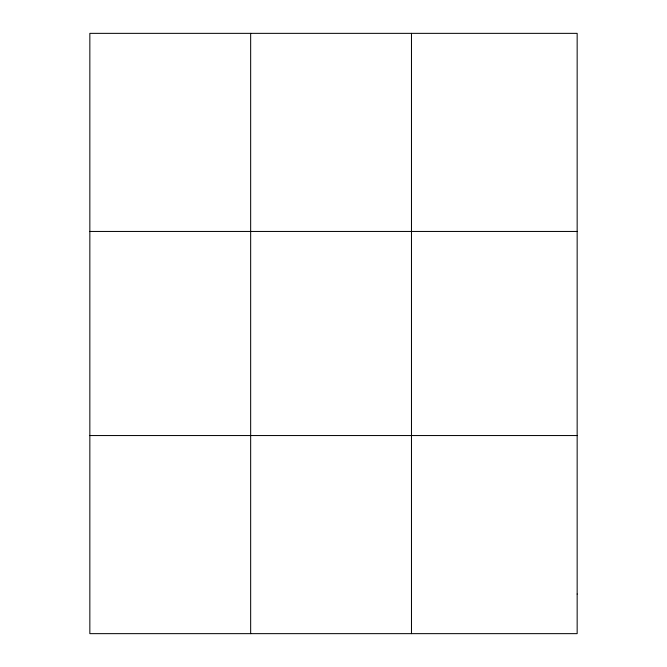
<?xml version="1.0" encoding="UTF-8"?>
<svg xmlns="http://www.w3.org/2000/svg" width="667" height="667" viewBox="0 0 667 667"><rect width="100%" height="100%" fill="white"/><g stroke="black" fill="none" stroke-linecap="round" stroke-linejoin="round"><path stroke-width="1" d="M250.659 33.35L250.659 633.65M411.472 33.35L411.472 633.65M89.845 231.449L577.155 231.449M89.845 435.551L577.155 435.551M577.155 594.03L577.155 633.65L89.845 633.65L89.845 33.35L577.155 33.35L577.155 594.03"/></g></svg>
